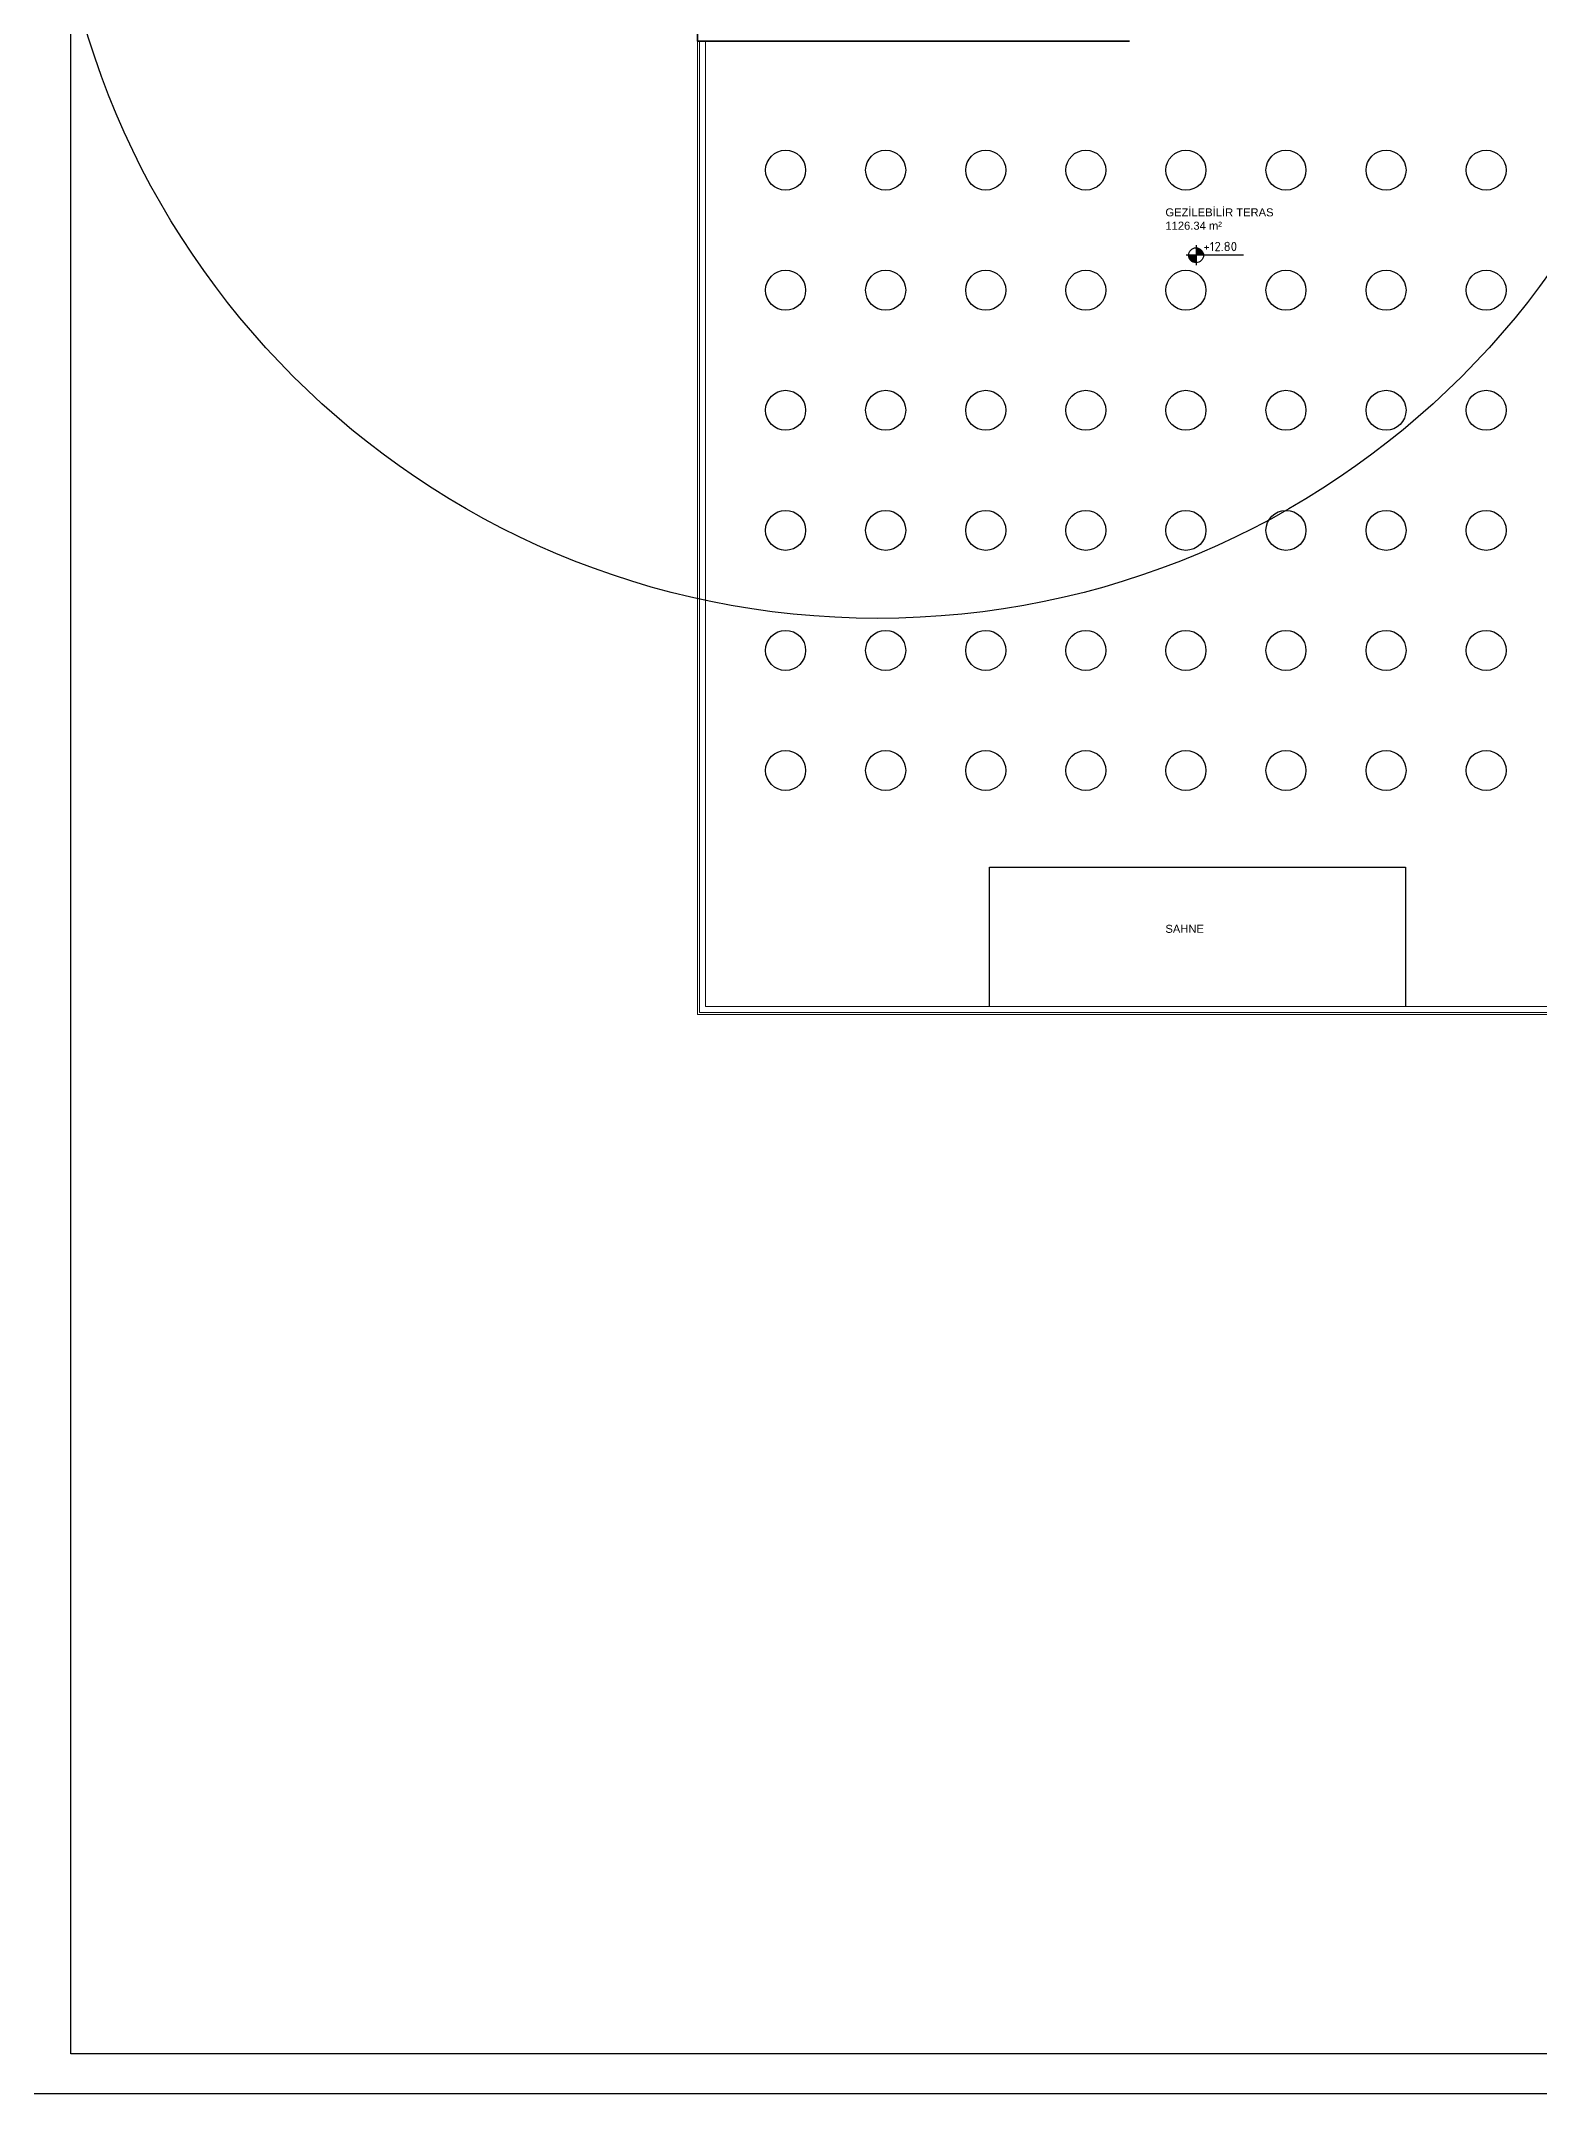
# Model space of a CAD drawing. Header units: millimetres. Extents: x 1443065 to 1517367, y 3763150 to 3779068.
# Drawn here: x 1495369 to 1499114, y 3763150 to 3768280 of the extents above; entities that cross this region are included whole.
import ezdxf
from ezdxf.enums import TextEntityAlignment as Align

# ---------------------------------------------------------------- set-up
doc = ezdxf.new("R2010")
doc.units = ezdxf.units.MM
for name, color, linetype, lineweight in [('DUVAR', 2, 'Continuous', 35), ('MAHAL', 52, 'Continuous', 13), ('MERDIVEN', 4, 'Continuous', 20)]:
    doc.layers.add(name, color=color, linetype=linetype, lineweight=lineweight)
for name, color, linetype in [('m-TAR_', 8, 'Continuous'), ('m-TFR_vitrifiye', 1, 'Continuous'), ('m-YAZ_kot', 7, 'Continuous'), ('m-YAZ_pafta', 7, 'Continuous')]:
    doc.layers.add(name, color=color, linetype=linetype)
doc.styles.add('mono', font='isocpeur.ttf')
doc.styles.get("Standard").update_dxf_attribs({"font": 'arial.ttf'})

# ---------------------------------------------------------------- blocks, each defined once
blk = doc.blocks.new('m-plankot')
h = blk.add_hatch(color=256)
h.paths.add_polyline_path([(0, 0.144), (0, 0), (0.144, 0, 0.414214)])
h.paths.add_polyline_path([(0, -0.144), (0, 0), (-0.144, 0, 0.414214)])
for p, q in [((0.914, 0), (-0.192, 0)), ((0, 0.192), (0, -0.192))]:
    blk.add_line(p, q)
blk.add_circle((0, 0), 0.144)
blk.add_attdef('INCEKOT', (0.187, 0.1), '', height=0.18)
blk.add_attdef('KABAKOT', text='', height=0.18).set_placement((0.187, -0.1), align=Align.TOP_LEFT)

msp = doc.modelspace()

# ---------------------------------------------------------------- linework, layer by layer
at = {"layer": 'DUVAR'}
for p, q in [((1497008.8, 3768279.6), (1497008.8, 3768756.6)), ((1498088.8, 3768279.6), (1497008.8, 3768279.6))]:
    msp.add_line(p, q, dxfattribs=at)
at = {"layer": 'm-TAR_'}
msp.add_circle((1497458.9, 3768901), 2064.1, dxfattribs=at)
at = {"layer": 'm-TFR_vitrifiye'}
for p, q in [((1497739, 3765867.1), (1497739, 3766215.2)), ((1497739, 3766215.2), (1498777.8, 3766215.2)), ((1498777.8, 3766215.2), (1498777.8, 3765867.1))]:
    msp.add_line(p, q, dxfattribs=at)
for centre in [(1497229.3, 3767956.9), (1497479.3, 3767956.9), (1497729.3, 3767956.9), (1497979.3, 3767956.9), (1498229.3, 3767956.9), (1498479.3, 3767956.9), (1498729.3, 3767956.9), (1498979.3, 3767956.9), (1497229.3, 3767656.9), (1497229.3, 3767656.9), (1497479.3, 3767656.9), (1497479.3, 3767656.9), (1497729.3, 3767656.9), (1497729.3, 3767656.9), (1497979.3, 3767656.9), (1497979.3, 3767656.9), (1498229.3, 3767656.9), (1498229.3, 3767656.9), (1498479.3, 3767656.9), (1498479.3, 3767656.9), (1498729.3, 3767656.9), (1498729.3, 3767656.9), (1498979.3, 3767656.9), (1498979.3, 3767656.9), (1497229.3, 3767356.9), (1497479.3, 3767356.9), (1497729.3, 3767356.9), (1497979.3, 3767356.9), (1498229.3, 3767356.9), (1498479.3, 3767356.9), (1498729.3, 3767356.9), (1498979.3, 3767356.9), (1497229.3, 3767056.9), (1497479.3, 3767056.9), (1497729.3, 3767056.9), (1497979.3, 3767056.9), (1498229.3, 3767056.9), (1498479.3, 3767056.9), (1498729.3, 3767056.9), (1498979.3, 3767056.9), (1497229.3, 3766756.9), (1497479.3, 3766756.9), (1497729.3, 3766756.9), (1497979.3, 3766756.9), (1498229.3, 3766756.9), (1498479.3, 3766756.9), (1498729.3, 3766756.9), (1498979.3, 3766756.9), (1497229.3, 3766456.9), (1497479.3, 3766456.9), (1497729.3, 3766456.9), (1497979.3, 3766456.9), (1498229.3, 3766456.9), (1498479.3, 3766456.9), (1498729.3, 3766456.9), (1498979.3, 3766456.9)]:
    msp.add_circle(centre, 50, dxfattribs=at)
at = {"layer": 'm-YAZ_pafta'}
for points in [[(1495343.9, 3773149.7), (1506355.6, 3773149.7), (1506355.6, 3763149.7), (1495343.9, 3763149.7)], [(1495443.9, 3773049.7), (1506255.6, 3773049.7), (1506255.6, 3763249.7), (1495443.9, 3763249.7)]]:
    msp.add_lwpolyline(points, close=True, dxfattribs=at)
at = {"layer": 'MERDIVEN'}
for p, q in [((1497008.8, 3765847.1), (1497008.8, 3768279.6)), ((1497008.8, 3765847.1), (1497008.8, 3768279.6)), ((1497013.8, 3765852.1), (1497013.8, 3768279.6)), ((1497013.8, 3765852.1), (1497013.8, 3768279.6)), ((1497028.8, 3765867.1), (1497028.8, 3768279.6)), ((1497028.8, 3765867.1), (1497028.8, 3768279.6)), ((1499505.8, 3765847.1), (1497008.8, 3765847.1)), ((1499505.8, 3765847.1), (1497008.8, 3765847.1)), ((1499505.8, 3765852.1), (1497013.8, 3765852.1)), ((1499505.8, 3765852.1), (1497013.8, 3765852.1)), ((1499505.8, 3765867.1), (1497028.8, 3765867.1)), ((1499505.8, 3765867.1), (1497028.8, 3765867.1))]:
    msp.add_line(p, q, dxfattribs=at)

# ---------------------------------------------------------------- block references
at = {"layer": 'm-YAZ_kot'}
ref = msp.add_blockref('m-plankot', (1498254.6, 3767744.2), dxfattribs=dict(at, xscale=129.9375, yscale=129.9375, zscale=129.9375))
ref.add_attrib('INCEKOT', '+12.80', dxfattribs={"layer": '0', "height": 23.39, "rotation": 0, "style": 'mono'}).set_placement((1498273, 3767747.5), align=Align.BOTTOM_LEFT)

# ---------------------------------------------------------------- texts
at = {"layer": 'MAHAL', "char_height": 20, "width": 1288.612, "attachment_point": 7}
for s, insert in [('{\\f@Arial Unicode MS|b0|i0|c162|p34;GEZİLEBİLİR TERAS\\P1126.34 m²}', (1498178.1, 3767807.9)), ('{\\f@Arial Unicode MS|b0|i0|c162|p34;SAHNE}', (1498178.1, 3766050.9))]:
    msp.add_mtext(s, dxfattribs=dict(at, insert=insert))

doc.saveas('drawing.dxf')
